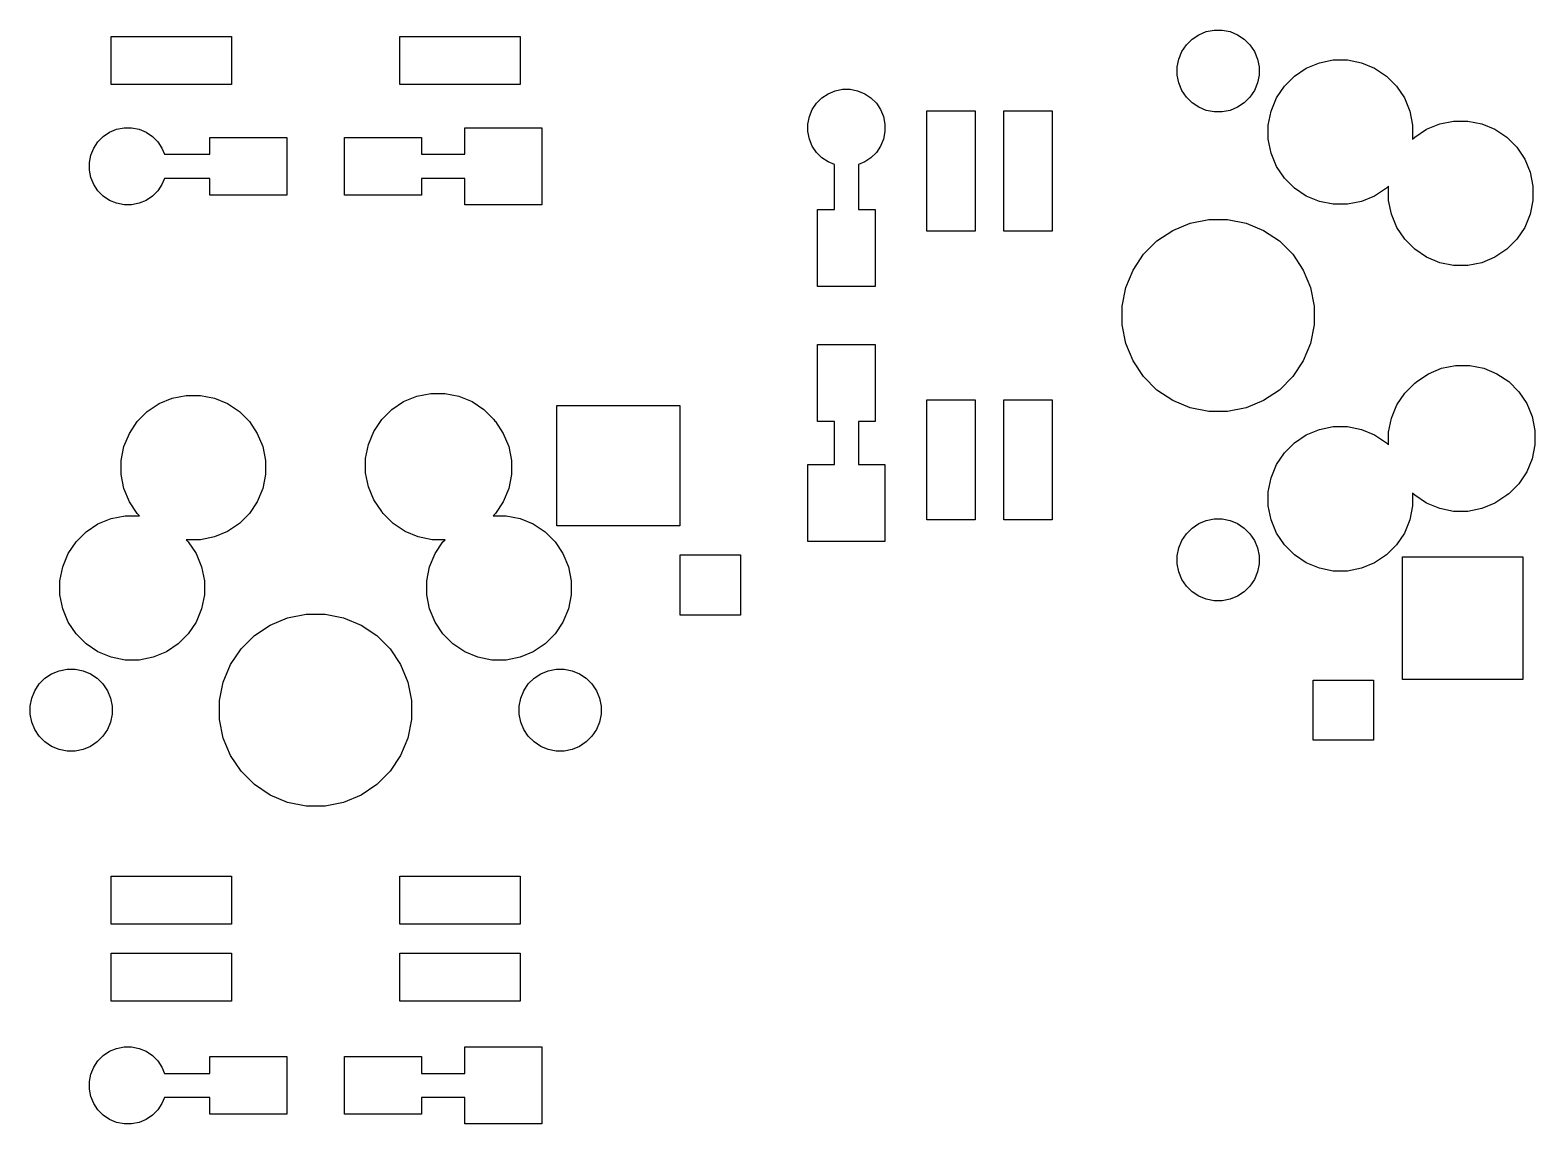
# Model space of a CAD drawing. Extents: x -9 to 124, y -88 to 15.
# Drawn here: x 89.32 to 120.58, y -87.8 to -65.07 of the extents above; entities that cross this region are included whole.
import ezdxf

# ---------------------------------------------------------------- set-up
doc = ezdxf.new("R2010")
doc.units = 0
doc.layers.add('BLACK', color=7, linetype='CONTINUOUS')

msp = doc.modelspace()

# ---------------------------------------------------------------- linework, layer by layer
at = {"layer": 'BLACK', "linetype": 'CONTINUOUS'}
for p, q in [((91, -66.2), (91, -65.2)), ((91, -65.2), (93.5, -65.2)), ((93.5, -65.2), (93.5, -66.2)), ((97, -66.2), (97, -65.2)), ((97, -65.2), (99.5, -65.2)), ((99.5, -65.2), (99.5, -66.2)), ((113.339, -65.3776), (113.458, -65.2591)), ((113.458, -65.2591), (113.597, -65.1659)), ((113.597, -65.1659), (113.752, -65.1018)), ((113.752, -65.1018), (113.916, -65.0691)), ((113.916, -65.0691), (114.084, -65.0691)), ((114.084, -65.0691), (114.248, -65.1018)), ((114.248, -65.1018), (114.403, -65.1659)), ((114.403, -65.1659), (114.542, -65.2591)), ((114.542, -65.2591), (114.661, -65.3776)), ((113.182, -65.6718), (113.246, -65.5169)), ((113.246, -65.5169), (113.339, -65.3776)), ((114.661, -65.3776), (114.754, -65.5169)), ((114.754, -65.5169), (114.818, -65.6718)), ((113.149, -65.8362), (113.182, -65.6718)), ((113.149, -66.0038), (113.149, -65.8362)), ((114.818, -65.6718), (114.851, -65.8362)), ((114.851, -65.8362), (114.851, -66.0038)), ((115.584, -66.0249), (115.829, -65.8607)), ((115.829, -65.8607), (116.102, -65.7476)), ((116.102, -65.7476), (116.392, -65.69)), ((116.392, -65.69), (116.688, -65.69)), ((116.688, -65.69), (116.978, -65.7476)), ((116.978, -65.7476), (117.251, -65.8607)), ((117.251, -65.8607), (117.496, -66.0249)), ((93.5, -66.2), (91, -66.2)), ((99.5, -66.2), (97, -66.2)), ((113.182, -66.1682), (113.149, -66.0038)), ((113.246, -66.3231), (113.182, -66.1682)), ((114.818, -66.1682), (114.754, -66.3231)), ((114.851, -66.0038), (114.818, -66.1682)), ((115.211, -66.4795), (115.375, -66.2338)), ((115.375, -66.2338), (115.584, -66.0249)), ((117.496, -66.0249), (117.705, -66.2338)), ((117.705, -66.2338), (117.869, -66.4795)), ((105.657, -66.59), (105.768, -66.4786)), ((105.768, -66.4786), (105.899, -66.391)), ((105.899, -66.391), (106.045, -66.3307)), ((106.045, -66.3307), (106.199, -66.3)), ((106.199, -66.3), (106.357, -66.3)), ((106.357, -66.3), (106.511, -66.3307)), ((106.511, -66.3307), (106.657, -66.391)), ((106.657, -66.391), (106.788, -66.4786)), ((106.788, -66.4786), (106.899, -66.59)), ((113.339, -66.4624), (113.246, -66.3231)), ((113.458, -66.5809), (113.339, -66.4624)), ((113.597, -66.6741), (113.458, -66.5809)), ((114.542, -66.5809), (114.403, -66.6741)), ((114.661, -66.4624), (114.542, -66.5809)), ((114.754, -66.3231), (114.661, -66.4624)), ((115.098, -66.7525), (115.211, -66.4795)), ((117.869, -66.4795), (117.982, -66.7525)), ((105.478, -67.0212), (105.509, -66.8666)), ((105.509, -66.8666), (105.569, -66.7211)), ((105.569, -66.7211), (105.657, -66.59)), ((106.899, -66.59), (106.987, -66.7211)), ((106.987, -66.7211), (107.047, -66.8666)), ((107.047, -66.8666), (107.078, -67.0212)), ((107.95, -69.25), (107.95, -66.75)), ((107.95, -66.75), (108.95, -66.75)), ((108.95, -66.75), (108.95, -69.25)), ((109.55, -69.25), (109.55, -66.75)), ((109.55, -66.75), (110.55, -66.75)), ((110.55, -66.75), (110.55, -69.25)), ((113.752, -66.7382), (113.597, -66.6741)), ((113.916, -66.7709), (113.752, -66.7382)), ((114.084, -66.7709), (113.916, -66.7709)), ((114.248, -66.7382), (114.084, -66.7709)), ((114.403, -66.6741), (114.248, -66.7382)), ((115.04, -67.0423), (115.098, -66.7525)), ((117.982, -66.7525), (118.04, -67.0423)), ((90.84, -67.2786), (90.9711, -67.191)), ((90.9711, -67.191), (91.1166, -67.1307)), ((91.1166, -67.1307), (91.2712, -67.1)), ((91.2712, -67.1), (91.4288, -67.1)), ((91.4288, -67.1), (91.5834, -67.1307)), ((91.5834, -67.1307), (91.7289, -67.191)), ((91.7289, -67.191), (91.86, -67.2786)), ((98.35, -67.65), (98.35, -67.1)), ((98.35, -67.1), (99.95, -67.1)), ((99.95, -67.1), (99.95, -68.7)), ((105.478, -67.1788), (105.478, -67.0212)), ((105.509, -67.3334), (105.478, -67.1788)), ((107.078, -67.1788), (107.047, -67.3334)), ((107.078, -67.0212), (107.078, -67.1788)), ((115.04, -67.3377), (115.04, -67.0423)), ((118.04, -67.0423), (118.04, -67.3377)), ((118.084, -67.2949), (118.329, -67.1307)), ((118.329, -67.1307), (118.602, -67.0176)), ((118.602, -67.0176), (118.892, -66.96)), ((118.892, -66.96), (119.188, -66.96)), ((119.188, -66.96), (119.478, -67.0176)), ((119.478, -67.0176), (119.751, -67.1307)), ((119.751, -67.1307), (119.996, -67.2949)), ((90.5807, -67.6666), (90.641, -67.5211)), ((90.641, -67.5211), (90.7286, -67.39)), ((90.7286, -67.39), (90.84, -67.2786)), ((91.86, -67.2786), (91.9714, -67.39)), ((91.9714, -67.39), (92.059, -67.5211)), ((92.059, -67.5211), (92.1124, -67.65)), ((93.05, -67.65), (93.05, -67.3)), ((93.05, -67.3), (94.65, -67.3)), ((94.65, -67.3), (94.65, -68.5)), ((95.85, -68.5), (95.85, -67.3)), ((95.85, -67.3), (97.45, -67.3)), ((97.45, -67.3), (97.45, -67.65)), ((105.569, -67.4789), (105.509, -67.3334)), ((105.657, -67.61), (105.569, -67.4789)), ((106.987, -67.4789), (106.899, -67.61)), ((107.047, -67.3334), (106.987, -67.4789)), ((115.098, -67.6275), (115.04, -67.3377)), ((118.04, -67.3389), (118.084, -67.2949)), ((118.04, -67.3377), (118.04, -67.3389)), ((119.996, -67.2949), (120.205, -67.5038)), ((120.205, -67.5038), (120.369, -67.7495)), ((90.55, -67.8212), (90.5807, -67.6666)), ((90.55, -67.9788), (90.55, -67.8212)), ((92.1124, -67.65), (93.05, -67.65)), ((97.45, -67.65), (98.35, -67.65)), ((105.768, -67.7214), (105.657, -67.61)), ((105.899, -67.809), (105.768, -67.7214)), ((106.028, -67.8624), (105.899, -67.809)), ((106.657, -67.809), (106.528, -67.8624)), ((106.788, -67.7214), (106.657, -67.809)), ((106.899, -67.61), (106.788, -67.7214)), ((115.211, -67.9005), (115.098, -67.6275)), ((120.369, -67.7495), (120.482, -68.0225)), ((90.5807, -68.1334), (90.55, -67.9788)), ((90.641, -68.2789), (90.5807, -68.1334)), ((106.028, -68.8), (106.028, -67.8624)), ((106.528, -67.8624), (106.528, -68.8)), ((115.375, -68.1462), (115.211, -67.9005)), ((115.584, -68.3551), (115.375, -68.1462)), ((120.482, -68.0225), (120.54, -68.3123)), ((90.7286, -68.41), (90.641, -68.2789)), ((90.84, -68.5214), (90.7286, -68.41)), ((91.9714, -68.41), (91.86, -68.5214)), ((92.059, -68.2789), (91.9714, -68.41)), ((92.1124, -68.15), (92.059, -68.2789)), ((93.05, -68.15), (92.1124, -68.15)), ((93.05, -68.5), (93.05, -68.15)), ((98.35, -68.15), (97.45, -68.15)), ((97.45, -68.15), (97.45, -68.5)), ((98.35, -68.7), (98.35, -68.15)), ((115.829, -68.5193), (115.584, -68.3551)), ((117.496, -68.3551), (117.251, -68.5193)), ((117.54, -68.3111), (117.496, -68.3551)), ((117.54, -68.3123), (117.54, -68.3111)), ((117.54, -68.6077), (117.54, -68.3123)), ((120.54, -68.3123), (120.54, -68.6077)), ((90.9711, -68.609), (90.84, -68.5214)), ((91.1166, -68.6693), (90.9711, -68.609)), ((91.2712, -68.7), (91.1166, -68.6693)), ((91.4288, -68.7), (91.2712, -68.7)), ((91.5834, -68.6693), (91.4288, -68.7)), ((91.7289, -68.609), (91.5834, -68.6693)), ((91.86, -68.5214), (91.7289, -68.609)), ((94.65, -68.5), (93.05, -68.5)), ((97.45, -68.5), (95.85, -68.5)), ((99.95, -68.7), (98.35, -68.7)), ((116.102, -68.6324), (115.829, -68.5193)), ((116.392, -68.69), (116.102, -68.6324)), ((116.688, -68.69), (116.392, -68.69)), ((116.978, -68.6324), (116.688, -68.69)), ((117.251, -68.5193), (116.978, -68.6324)), ((117.598, -68.8975), (117.54, -68.6077)), ((120.54, -68.6077), (120.482, -68.8975)), ((105.678, -70.4), (105.678, -68.8)), ((105.678, -68.8), (106.028, -68.8)), ((106.528, -68.8), (106.878, -68.8)), ((106.878, -68.8), (106.878, -70.4)), ((113.056, -69.233), (113.418, -69.0827)), ((113.418, -69.0827), (113.804, -69.0061)), ((113.804, -69.0061), (114.196, -69.0061)), ((114.196, -69.0061), (114.582, -69.0827)), ((114.582, -69.0827), (114.944, -69.233)), ((117.711, -69.1705), (117.598, -68.8975)), ((120.482, -68.8975), (120.369, -69.1705)), ((108.95, -69.25), (107.95, -69.25)), ((110.55, -69.25), (109.55, -69.25)), ((112.729, -69.4512), (113.056, -69.233)), ((114.944, -69.233), (115.271, -69.4512)), ((117.875, -69.4162), (117.711, -69.1705)), ((120.369, -69.1705), (120.205, -69.4162)), ((112.451, -69.729), (112.729, -69.4512)), ((115.271, -69.4512), (115.549, -69.729)), ((118.084, -69.6251), (117.875, -69.4162)), ((118.329, -69.7893), (118.084, -69.6251)), ((119.996, -69.6251), (119.751, -69.7893)), ((120.205, -69.4162), (119.996, -69.6251)), ((112.233, -70.0555), (112.451, -69.729)), ((115.549, -69.729), (115.767, -70.0555)), ((118.602, -69.9024), (118.329, -69.7893)), ((118.892, -69.96), (118.602, -69.9024)), ((119.188, -69.96), (118.892, -69.96)), ((119.478, -69.9024), (119.188, -69.96)), ((119.751, -69.7893), (119.478, -69.9024)), ((112.083, -70.4184), (112.233, -70.0555)), ((115.767, -70.0555), (115.917, -70.4184)), ((106.878, -70.4), (105.678, -70.4)), ((112.006, -70.8036), (112.083, -70.4184)), ((115.917, -70.4184), (115.994, -70.8036)), ((112.006, -71.1964), (112.006, -70.8036)), ((115.994, -70.8036), (115.994, -71.1964)), ((112.083, -71.5816), (112.006, -71.1964)), ((115.994, -71.1964), (115.917, -71.5816)), ((112.233, -71.9445), (112.083, -71.5816)), ((115.917, -71.5816), (115.767, -71.9445)), ((105.678, -73.2), (105.678, -71.6)), ((105.678, -71.6), (106.878, -71.6)), ((106.878, -71.6), (106.878, -73.2)), ((112.451, -72.271), (112.233, -71.9445)), ((115.767, -71.9445), (115.549, -72.271)), ((118.124, -72.3749), (118.369, -72.2107)), ((118.369, -72.2107), (118.642, -72.0976)), ((118.642, -72.0976), (118.932, -72.04)), ((118.932, -72.04), (119.228, -72.04)), ((119.228, -72.04), (119.518, -72.0976)), ((119.518, -72.0976), (119.791, -72.2107)), ((119.791, -72.2107), (120.036, -72.3749)), ((112.729, -72.5488), (112.451, -72.271)), ((115.549, -72.271), (115.271, -72.5488)), ((117.875, -72.6138), (118.084, -72.4049)), ((118.084, -72.4049), (118.114, -72.3847)), ((118.114, -72.3847), (118.124, -72.3749)), ((120.036, -72.3749), (120.245, -72.5838)), ((91.7538, -72.9949), (91.9995, -72.8307)), ((91.9995, -72.8307), (92.2725, -72.7176)), ((92.2725, -72.7176), (92.5623, -72.66)), ((92.5623, -72.66), (92.8577, -72.66)), ((92.8577, -72.66), (93.1475, -72.7176)), ((93.1475, -72.7176), (93.4205, -72.8307)), ((93.4205, -72.8307), (93.6662, -72.9949)), ((96.8338, -72.9549), (97.0795, -72.7907)), ((97.0795, -72.7907), (97.3525, -72.6776)), ((97.3525, -72.6776), (97.6423, -72.62)), ((97.6423, -72.62), (97.9377, -72.62)), ((97.9377, -72.62), (98.2275, -72.6776)), ((98.2275, -72.6776), (98.5005, -72.7907)), ((98.5005, -72.7907), (98.7462, -72.9549)), ((107.95, -75.25), (107.95, -72.75)), ((107.95, -72.75), (108.95, -72.75)), ((108.95, -72.75), (108.95, -75.25)), ((109.55, -75.25), (109.55, -72.75)), ((109.55, -72.75), (110.55, -72.75)), ((110.55, -72.75), (110.55, -75.25)), ((113.056, -72.767), (112.729, -72.5488)), ((113.418, -72.9173), (113.056, -72.767)), ((114.944, -72.767), (114.582, -72.9173)), ((115.271, -72.5488), (114.944, -72.767)), ((117.711, -72.8595), (117.875, -72.6138)), ((120.245, -72.5838), (120.409, -72.8295)), ((120.409, -72.8295), (120.522, -73.1025)), ((91.5449, -73.2038), (91.7538, -72.9949)), ((93.6662, -72.9949), (93.8751, -73.2038)), ((96.6249, -73.1638), (96.8338, -72.9549)), ((98.7462, -72.9549), (98.9551, -73.1638)), ((100.265, -75.37), (100.265, -72.87)), ((100.265, -72.87), (102.815, -72.87)), ((102.815, -72.87), (102.815, -75.37)), ((113.804, -72.9939), (113.418, -72.9173)), ((114.196, -72.9939), (113.804, -72.9939)), ((114.582, -72.9173), (114.196, -72.9939)), ((117.54, -73.4223), (117.598, -73.1325)), ((117.598, -73.1325), (117.711, -72.8595)), ((120.522, -73.1025), (120.58, -73.3923)), ((91.2676, -73.7225), (91.3807, -73.4495)), ((91.3807, -73.4495), (91.5449, -73.2038)), ((93.8751, -73.2038), (94.0393, -73.4495)), ((94.0393, -73.4495), (94.1524, -73.7225)), ((96.3476, -73.6825), (96.4607, -73.4095)), ((96.4607, -73.4095), (96.6249, -73.1638)), ((98.9551, -73.1638), (98.9753, -73.1939)), ((98.9753, -73.1939), (98.9851, -73.2038)), ((98.9851, -73.2038), (99.1493, -73.4495)), ((99.1493, -73.4495), (99.2624, -73.7225)), ((106.028, -73.2), (105.678, -73.2)), ((106.028, -74.1), (106.028, -73.2)), ((106.878, -73.2), (106.528, -73.2)), ((106.528, -73.2), (106.528, -74.1)), ((115.829, -73.4807), (116.102, -73.3676)), ((116.102, -73.3676), (116.392, -73.31)), ((116.392, -73.31), (116.688, -73.31)), ((116.688, -73.31), (116.978, -73.3676)), ((116.978, -73.3676), (117.251, -73.4807)), ((117.54, -73.6887), (117.54, -73.4223)), ((120.58, -73.3923), (120.58, -73.6877)), ((91.21, -74.0123), (91.2676, -73.7225)), ((94.1524, -73.7225), (94.21, -74.0123)), ((96.29, -73.9723), (96.3476, -73.6825)), ((99.2624, -73.7225), (99.32, -74.0123)), ((115.375, -73.8538), (115.584, -73.6449)), ((115.584, -73.6449), (115.829, -73.4807)), ((117.251, -73.4807), (117.496, -73.6449)), ((117.496, -73.6449), (117.54, -73.6887)), ((120.58, -73.6877), (120.522, -73.9775)), ((91.21, -74.3077), (91.21, -74.0123)), ((94.21, -74.0123), (94.21, -74.3077)), ((96.29, -74.2677), (96.29, -73.9723)), ((99.32, -74.0123), (99.32, -74.3077)), ((115.211, -74.0995), (115.375, -73.8538)), ((120.522, -73.9775), (120.409, -74.2505)), ((91.2676, -74.5975), (91.21, -74.3077)), ((94.21, -74.3077), (94.1524, -74.5975)), ((96.3476, -74.5575), (96.29, -74.2677)), ((99.32, -74.3077), (99.2624, -74.5975)), ((105.478, -75.7), (105.478, -74.1)), ((105.478, -74.1), (106.028, -74.1)), ((106.528, -74.1), (107.078, -74.1)), ((107.078, -74.1), (107.078, -75.7)), ((115.04, -74.6623), (115.098, -74.3725)), ((115.098, -74.3725), (115.211, -74.0995)), ((120.409, -74.2505), (120.245, -74.4962)), ((91.3807, -74.8705), (91.2676, -74.5975)), ((94.1524, -74.5975), (94.0393, -74.8705)), ((96.4607, -74.8305), (96.3476, -74.5575)), ((99.2624, -74.5975), (99.1493, -74.8705)), ((115.04, -74.9577), (115.04, -74.6623)), ((118.084, -74.7351), (118.04, -74.6913)), ((118.04, -74.6913), (118.04, -74.9577)), ((120.036, -74.7051), (120.006, -74.7253)), ((120.245, -74.4962), (120.036, -74.7051)), ((91.5449, -75.1162), (91.3807, -74.8705)), ((94.0393, -74.8705), (93.8751, -75.1162)), ((96.6249, -75.0762), (96.4607, -74.8305)), ((99.1493, -74.8705), (98.9851, -75.1162)), ((115.098, -75.2475), (115.04, -74.9577)), ((118.04, -74.9577), (117.982, -75.2475)), ((118.329, -74.8993), (118.084, -74.7351)), ((118.602, -75.0124), (118.329, -74.8993)), ((118.892, -75.07), (118.602, -75.0124)), ((119.478, -75.0124), (119.188, -75.07)), ((119.751, -74.8993), (119.478, -75.0124)), ((119.996, -74.7351), (119.751, -74.8993)), ((120.006, -74.7253), (119.996, -74.7351)), ((90.4838, -75.4949), (90.7295, -75.3307)), ((90.7295, -75.3307), (91.0025, -75.2176)), ((91.0025, -75.2176), (91.2923, -75.16)), ((91.2923, -75.16), (91.5877, -75.16)), ((91.5889, -75.1602), (91.5449, -75.1162)), ((91.5877, -75.16), (91.5889, -75.1602)), ((93.6662, -75.3251), (93.4205, -75.4893)), ((93.8751, -75.1162), (93.6662, -75.3251)), ((96.6347, -75.0861), (96.6249, -75.0762)), ((96.6549, -75.1162), (96.6347, -75.0861)), ((96.8638, -75.3251), (96.6549, -75.1162)), ((97.1095, -75.4893), (96.8638, -75.3251)), ((98.9851, -75.1162), (98.9413, -75.16)), ((98.9413, -75.16), (99.2077, -75.16)), ((99.2077, -75.16), (99.4975, -75.2176)), ((99.4975, -75.2176), (99.7705, -75.3307)), ((99.7705, -75.3307), (100.016, -75.4949)), ((108.95, -75.25), (107.95, -75.25)), ((110.55, -75.25), (109.55, -75.25)), ((113.458, -75.4191), (113.597, -75.3259)), ((113.597, -75.3259), (113.752, -75.2618)), ((113.752, -75.2618), (113.916, -75.2291)), ((113.916, -75.2291), (114.084, -75.2291)), ((114.084, -75.2291), (114.248, -75.2618)), ((114.248, -75.2618), (114.403, -75.3259)), ((114.403, -75.3259), (114.542, -75.4191)), ((115.211, -75.5205), (115.098, -75.2475)), ((117.982, -75.2475), (117.869, -75.5205)), ((119.188, -75.07), (118.892, -75.07)), ((90.2749, -75.7038), (90.4838, -75.4949)), ((93.1475, -75.6024), (92.8577, -75.66)), ((93.4205, -75.4893), (93.1475, -75.6024)), ((97.3825, -75.6024), (97.1095, -75.4893)), ((97.6723, -75.66), (97.3825, -75.6024)), ((100.016, -75.4949), (100.225, -75.7038)), ((102.815, -75.37), (100.265, -75.37)), ((113.246, -75.6769), (113.339, -75.5376)), ((113.339, -75.5376), (113.458, -75.4191)), ((114.542, -75.4191), (114.661, -75.5376)), ((114.661, -75.5376), (114.754, -75.6769)), ((115.375, -75.7662), (115.211, -75.5205)), ((117.869, -75.5205), (117.705, -75.7662)), ((89.9976, -76.2225), (90.1107, -75.9495)), ((90.1107, -75.9495), (90.2749, -75.7038)), ((92.5623, -75.66), (92.5611, -75.6598)), ((92.5611, -75.6598), (92.6051, -75.7038)), ((92.8577, -75.66), (92.5623, -75.66)), ((92.6051, -75.7038), (92.7693, -75.9495)), ((92.7693, -75.9495), (92.8824, -76.2225)), ((97.6176, -76.2225), (97.7307, -75.9495)), ((97.9387, -75.66), (97.6723, -75.66)), ((97.7307, -75.9495), (97.8949, -75.7038)), ((97.8949, -75.7038), (97.9387, -75.66)), ((100.225, -75.7038), (100.389, -75.9495)), ((100.389, -75.9495), (100.502, -76.2225)), ((107.078, -75.7), (105.478, -75.7)), ((113.149, -75.9962), (113.182, -75.8318)), ((113.182, -75.8318), (113.246, -75.6769)), ((114.754, -75.6769), (114.818, -75.8318)), ((114.818, -75.8318), (114.851, -75.9962)), ((115.584, -75.9751), (115.375, -75.7662)), ((117.705, -75.7662), (117.496, -75.9751)), ((89.94, -76.5123), (89.9976, -76.2225)), ((92.8824, -76.2225), (92.94, -76.5123)), ((97.56, -76.5123), (97.6176, -76.2225)), ((100.502, -76.2225), (100.56, -76.5123)), ((102.825, -77.225), (102.825, -75.975)), ((102.825, -75.975), (104.075, -75.975)), ((104.075, -75.975), (104.075, -77.225)), ((113.149, -76.1638), (113.149, -75.9962)), ((113.182, -76.3282), (113.149, -76.1638)), ((114.851, -76.1638), (114.818, -76.3282)), ((114.851, -75.9962), (114.851, -76.1638)), ((115.829, -76.1393), (115.584, -75.9751)), ((116.102, -76.2524), (115.829, -76.1393)), ((116.392, -76.31), (116.102, -76.2524)), ((116.978, -76.2524), (116.688, -76.31)), ((117.251, -76.1393), (116.978, -76.2524)), ((117.496, -75.9751), (117.251, -76.1393)), ((117.83, -78.565), (117.83, -76.015)), ((117.83, -76.015), (120.33, -76.015)), ((120.33, -76.015), (120.33, -78.565)), ((89.94, -76.8077), (89.94, -76.5123)), ((92.94, -76.5123), (92.94, -76.8077)), ((97.56, -76.8077), (97.56, -76.5123)), ((100.56, -76.5123), (100.56, -76.8077)), ((113.246, -76.4831), (113.182, -76.3282)), ((113.339, -76.6224), (113.246, -76.4831)), ((114.754, -76.4831), (114.661, -76.6224)), ((114.818, -76.3282), (114.754, -76.4831)), ((116.688, -76.31), (116.392, -76.31)), ((89.9976, -77.0975), (89.94, -76.8077)), ((92.94, -76.8077), (92.8824, -77.0975)), ((97.6176, -77.0975), (97.56, -76.8077)), ((100.56, -76.8077), (100.502, -77.0975)), ((113.458, -76.7409), (113.339, -76.6224)), ((113.597, -76.8341), (113.458, -76.7409)), ((113.752, -76.8982), (113.597, -76.8341)), ((113.916, -76.9309), (113.752, -76.8982)), ((114.248, -76.8982), (114.084, -76.9309)), ((114.403, -76.8341), (114.248, -76.8982)), ((114.542, -76.7409), (114.403, -76.8341)), ((114.661, -76.6224), (114.542, -76.7409)), ((90.1107, -77.3705), (89.9976, -77.0975)), ((92.8824, -77.0975), (92.7693, -77.3705)), ((94.6684, -77.2827), (95.0536, -77.2061)), ((95.0536, -77.2061), (95.4464, -77.2061)), ((95.4464, -77.2061), (95.8316, -77.2827)), ((97.7307, -77.3705), (97.6176, -77.0975)), ((100.502, -77.0975), (100.389, -77.3705)), ((114.084, -76.9309), (113.916, -76.9309)), ((90.2749, -77.6162), (90.1107, -77.3705)), ((92.7693, -77.3705), (92.6051, -77.6162)), ((93.979, -77.6512), (94.3055, -77.433)), ((94.3055, -77.433), (94.6684, -77.2827)), ((95.8316, -77.2827), (96.1945, -77.433)), ((96.1945, -77.433), (96.521, -77.6512)), ((97.8949, -77.6162), (97.7307, -77.3705)), ((100.389, -77.3705), (100.225, -77.6162)), ((104.075, -77.225), (102.825, -77.225)), ((90.4838, -77.8251), (90.2749, -77.6162)), ((90.7295, -77.9893), (90.4838, -77.8251)), ((92.3962, -77.8251), (92.1505, -77.9893)), ((92.6051, -77.6162), (92.3962, -77.8251)), ((93.7012, -77.929), (93.979, -77.6512)), ((96.521, -77.6512), (96.7988, -77.929)), ((98.1038, -77.8251), (97.8949, -77.6162)), ((98.3495, -77.9893), (98.1038, -77.8251)), ((100.016, -77.8251), (99.7705, -77.9893)), ((100.225, -77.6162), (100.016, -77.8251)), ((91.0025, -78.1024), (90.7295, -77.9893)), ((91.2923, -78.16), (91.0025, -78.1024)), ((91.8775, -78.1024), (91.5877, -78.16)), ((92.1505, -77.9893), (91.8775, -78.1024)), ((93.483, -78.2555), (93.7012, -77.929)), ((96.7988, -77.929), (97.017, -78.2555)), ((98.6225, -78.1024), (98.3495, -77.9893)), ((98.9123, -78.16), (98.6225, -78.1024)), ((99.4975, -78.1024), (99.2077, -78.16)), ((99.7705, -77.9893), (99.4975, -78.1024)), ((89.6276, -78.5391), (89.7669, -78.4459)), ((89.7669, -78.4459), (89.9218, -78.3818)), ((89.9218, -78.3818), (90.0862, -78.3491)), ((90.0862, -78.3491), (90.2538, -78.3491)), ((90.2538, -78.3491), (90.4182, -78.3818)), ((90.4182, -78.3818), (90.5731, -78.4459)), ((90.5731, -78.4459), (90.7124, -78.5391)), ((91.5877, -78.16), (91.2923, -78.16)), ((93.3327, -78.6184), (93.483, -78.2555)), ((97.017, -78.2555), (97.1673, -78.6184)), ((99.2077, -78.16), (98.9123, -78.16)), ((99.7876, -78.5391), (99.9269, -78.4459)), ((99.9269, -78.4459), (100.082, -78.3818)), ((100.082, -78.3818), (100.246, -78.3491)), ((100.246, -78.3491), (100.414, -78.3491)), ((100.414, -78.3491), (100.578, -78.3818)), ((100.578, -78.3818), (100.733, -78.4459)), ((100.733, -78.4459), (100.872, -78.5391)), ((89.4159, -78.7969), (89.5091, -78.6576)), ((89.5091, -78.6576), (89.6276, -78.5391)), ((90.7124, -78.5391), (90.8309, -78.6576)), ((90.8309, -78.6576), (90.9241, -78.7969)), ((93.2561, -79.0036), (93.3327, -78.6184)), ((97.1673, -78.6184), (97.2439, -79.0036)), ((99.5759, -78.7969), (99.6691, -78.6576)), ((99.6691, -78.6576), (99.7876, -78.5391)), ((100.872, -78.5391), (100.991, -78.6576)), ((100.991, -78.6576), (101.084, -78.7969)), ((115.975, -79.825), (115.975, -78.575)), ((115.975, -78.575), (117.225, -78.575)), ((117.225, -78.575), (117.225, -79.825)), ((120.33, -78.565), (117.83, -78.565)), ((89.3191, -79.1162), (89.3518, -78.9518)), ((89.3518, -78.9518), (89.4159, -78.7969)), ((90.9241, -78.7969), (90.9882, -78.9518)), ((90.9882, -78.9518), (91.0209, -79.1162)), ((93.2561, -79.3964), (93.2561, -79.0036)), ((97.2439, -79.0036), (97.2439, -79.3964)), ((99.4791, -79.1162), (99.5118, -78.9518)), ((99.5118, -78.9518), (99.5759, -78.7969)), ((101.084, -78.7969), (101.148, -78.9518)), ((101.148, -78.9518), (101.181, -79.1162)), ((89.3191, -79.2838), (89.3191, -79.1162)), ((89.3518, -79.4482), (89.3191, -79.2838)), ((91.0209, -79.2838), (90.9882, -79.4482)), ((91.0209, -79.1162), (91.0209, -79.2838)), ((93.3327, -79.7816), (93.2561, -79.3964)), ((97.2439, -79.3964), (97.1673, -79.7816)), ((99.4791, -79.2838), (99.4791, -79.1162)), ((99.5118, -79.4482), (99.4791, -79.2838)), ((101.181, -79.2838), (101.148, -79.4482)), ((101.181, -79.1162), (101.181, -79.2838)), ((89.4159, -79.6031), (89.3518, -79.4482)), ((89.5091, -79.7424), (89.4159, -79.6031)), ((90.9241, -79.6031), (90.8309, -79.7424)), ((90.9882, -79.4482), (90.9241, -79.6031)), ((99.5759, -79.6031), (99.5118, -79.4482)), ((99.6691, -79.7424), (99.5759, -79.6031)), ((101.084, -79.6031), (100.991, -79.7424)), ((101.148, -79.4482), (101.084, -79.6031)), ((89.6276, -79.8609), (89.5091, -79.7424)), ((89.7669, -79.9541), (89.6276, -79.8609)), ((89.9218, -80.0182), (89.7669, -79.9541)), ((90.0862, -80.0509), (89.9218, -80.0182)), ((90.4182, -80.0182), (90.2538, -80.0509)), ((90.5731, -79.9541), (90.4182, -80.0182)), ((90.7124, -79.8609), (90.5731, -79.9541)), ((90.8309, -79.7424), (90.7124, -79.8609)), ((93.483, -80.1445), (93.3327, -79.7816)), ((97.1673, -79.7816), (97.017, -80.1445)), ((99.7876, -79.8609), (99.6691, -79.7424)), ((99.9269, -79.9541), (99.7876, -79.8609)), ((100.082, -80.0182), (99.9269, -79.9541)), ((100.246, -80.0509), (100.082, -80.0182)), ((100.578, -80.0182), (100.414, -80.0509)), ((100.733, -79.9541), (100.578, -80.0182)), ((100.872, -79.8609), (100.733, -79.9541)), ((100.991, -79.7424), (100.872, -79.8609)), ((117.225, -79.825), (115.975, -79.825)), ((90.2538, -80.0509), (90.0862, -80.0509)), ((93.7012, -80.471), (93.483, -80.1445)), ((97.017, -80.1445), (96.7988, -80.471)), ((100.414, -80.0509), (100.246, -80.0509)), ((93.979, -80.7488), (93.7012, -80.471)), ((96.7988, -80.471), (96.521, -80.7488)), ((94.3055, -80.967), (93.979, -80.7488)), ((96.521, -80.7488), (96.1945, -80.967)), ((94.6684, -81.1173), (94.3055, -80.967)), ((95.0536, -81.1939), (94.6684, -81.1173)), ((95.4464, -81.1939), (95.0536, -81.1939)), ((95.8316, -81.1173), (95.4464, -81.1939)), ((96.1945, -80.967), (95.8316, -81.1173)), ((91, -83.65), (91, -82.65)), ((91, -82.65), (93.5, -82.65)), ((93.5, -82.65), (93.5, -83.65)), ((97, -83.65), (97, -82.65)), ((97, -82.65), (99.5, -82.65)), ((99.5, -82.65), (99.5, -83.65)), ((93.5, -83.65), (91, -83.65)), ((99.5, -83.65), (97, -83.65)), ((91, -85.25), (91, -84.25)), ((91, -84.25), (93.5, -84.25)), ((93.5, -84.25), (93.5, -85.25)), ((97, -85.25), (97, -84.25)), ((97, -84.25), (99.5, -84.25)), ((99.5, -84.25), (99.5, -85.25)), ((93.5, -85.25), (91, -85.25)), ((99.5, -85.25), (97, -85.25)), ((90.9711, -86.291), (91.1166, -86.2307)), ((91.1166, -86.2307), (91.2712, -86.2)), ((91.2712, -86.2), (91.4288, -86.2)), ((91.4288, -86.2), (91.5834, -86.2307)), ((91.5834, -86.2307), (91.7289, -86.291)), ((98.35, -86.75), (98.35, -86.2)), ((98.35, -86.2), (99.95, -86.2)), ((99.95, -86.2), (99.95, -87.8)), ((90.641, -86.6211), (90.7286, -86.49)), ((90.7286, -86.49), (90.84, -86.3786)), ((90.84, -86.3786), (90.9711, -86.291)), ((91.7289, -86.291), (91.86, -86.3786)), ((91.86, -86.3786), (91.9714, -86.49)), ((91.9714, -86.49), (92.059, -86.6211)), ((93.05, -86.75), (93.05, -86.4)), ((93.05, -86.4), (94.65, -86.4)), ((94.65, -86.4), (94.65, -87.6)), ((95.85, -87.6), (95.85, -86.4)), ((95.85, -86.4), (97.45, -86.4)), ((97.45, -86.4), (97.45, -86.75)), ((90.55, -86.9212), (90.5807, -86.7666)), ((90.5807, -86.7666), (90.641, -86.6211)), ((92.059, -86.6211), (92.1124, -86.75)), ((92.1124, -86.75), (93.05, -86.75)), ((97.45, -86.75), (98.35, -86.75)), ((90.55, -87.0788), (90.55, -86.9212)), ((90.5807, -87.2334), (90.55, -87.0788)), ((90.641, -87.3789), (90.5807, -87.2334)), ((90.7286, -87.51), (90.641, -87.3789)), ((90.84, -87.6214), (90.7286, -87.51)), ((91.9714, -87.51), (91.86, -87.6214)), ((92.059, -87.3789), (91.9714, -87.51)), ((92.1124, -87.25), (92.059, -87.3789)), ((93.05, -87.25), (92.1124, -87.25)), ((93.05, -87.6), (93.05, -87.25)), ((98.35, -87.25), (97.45, -87.25)), ((97.45, -87.25), (97.45, -87.6)), ((98.35, -87.8), (98.35, -87.25)), ((90.9711, -87.709), (90.84, -87.6214)), ((91.1166, -87.7693), (90.9711, -87.709)), ((91.2712, -87.8), (91.1166, -87.7693)), ((91.4288, -87.8), (91.2712, -87.8)), ((91.5834, -87.7693), (91.4288, -87.8)), ((91.7289, -87.709), (91.5834, -87.7693)), ((91.86, -87.6214), (91.7289, -87.709)), ((94.65, -87.6), (93.05, -87.6)), ((97.45, -87.6), (95.85, -87.6)), ((99.95, -87.8), (98.35, -87.8))]:
    msp.add_line(p, q, dxfattribs=at)

doc.saveas('drawing.dxf')
